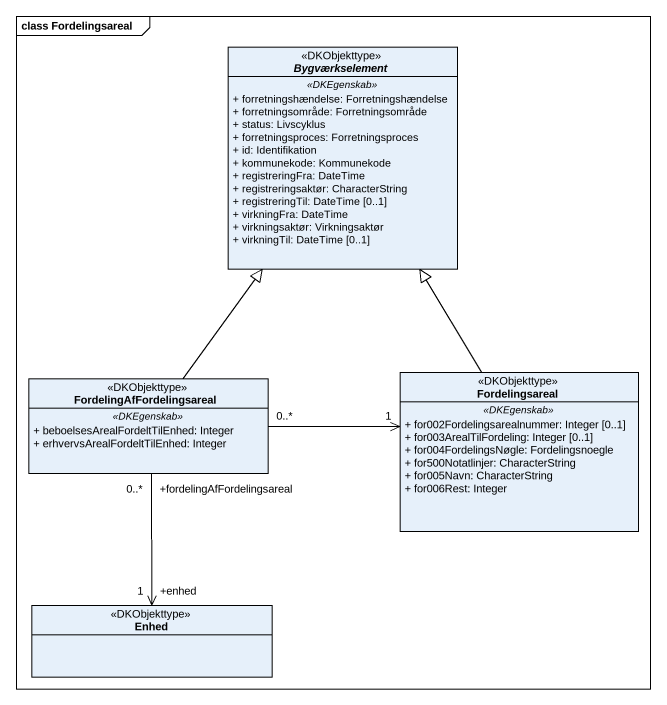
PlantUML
@startuml
mainframe class Fordelingsareal
hide circle
hide empty members
skinparam classAttributeIconSize 0
abstract class Bygværkselement <<DKObjekttype>> {
  .. <<DKEgenskab>> ..
  + forretningshændelse: Forretningshændelse
  + forretningsområde: Forretningsområde
  + status: Livscyklus
  + forretningsproces: Forretningsproces
  + id: Identifikation
  + kommunekode: Kommunekode
  + registreringFra: DateTime
  + registreringsaktør: CharacterString
  + registreringTil: DateTime [0..1]
  + virkningFra: DateTime
  + virkningsaktør: Virkningsaktør
  + virkningTil: DateTime [0..1]
}
class FordelingAfFordelingsareal <<DKObjekttype>> {
  .. <<DKEgenskab>> ..
  + beboelsesArealFordeltTilEnhed: Integer
  + erhvervsArealFordeltTilEnhed: Integer
}
class Fordelingsareal <<DKObjekttype>> {
  .. <<DKEgenskab>> ..
  + for002Fordelingsarealnummer: Integer [0..1]
  + for003ArealTilFordeling: Integer [0..1]
  + for004FordelingsNøgle: Fordelingsnoegle
  + for500Notatlinjer: CharacterString
  + for005Navn: CharacterString
  + for006Rest: Integer
}
class Enhed <<DKObjekttype>>
FordelingAfFordelingsareal -up-|> Bygværkselement
FordelingAfFordelingsareal "0..*" -right-> "1" Fordelingsareal
FordelingAfFordelingsareal "+fordelingAfFordelingsareal\n0..*" --> "+enhed\n1" Enhed
Fordelingsareal -up-|> Bygværkselement
@enduml
